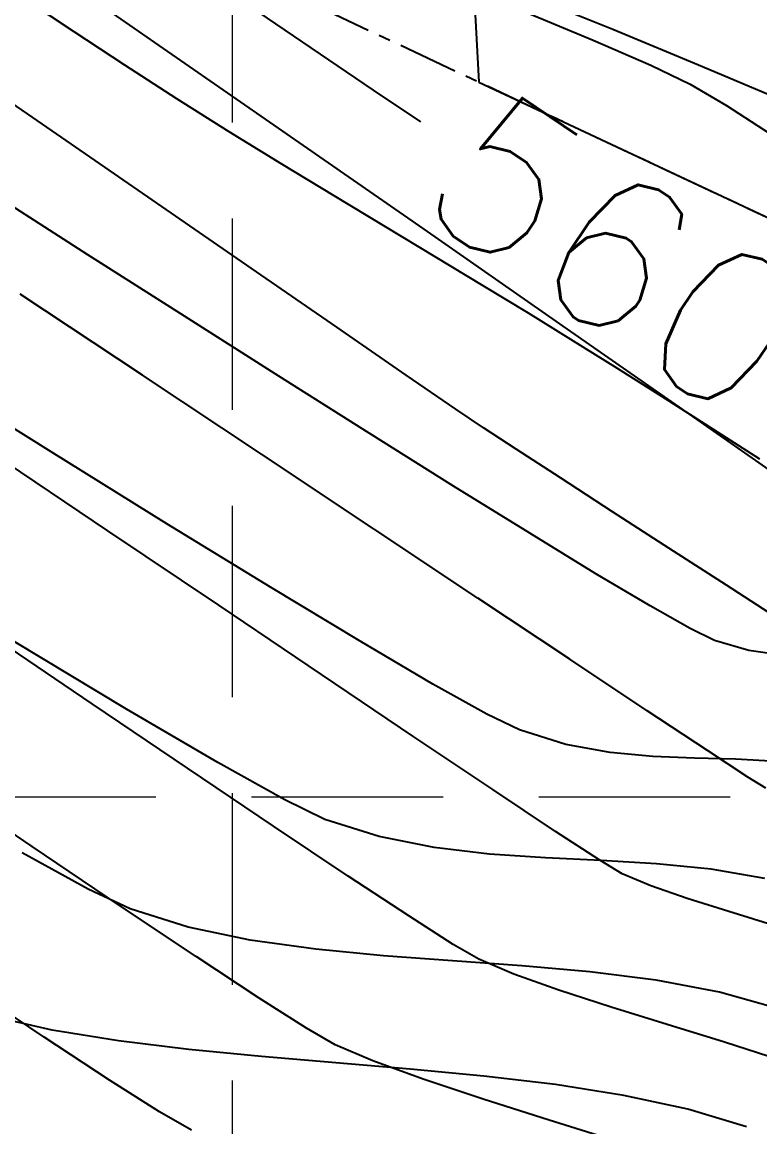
# Model space of a CAD drawing. Header units: inches. Extents: x 2547543 to 2548696, y 7125653 to 7126375.
# Drawn here: x 2547971.19 to 2547986.61, y 7125791.41 to 7125814.47 of the extents above; entities that cross this region are included whole.
import ezdxf

# ---------------------------------------------------------------- set-up
doc = ezdxf.new("R2010")
doc.units = ezdxf.units.IN
doc.header["$MEASUREMENT"] = 0
doc.linetypes.add('CENTER', pattern=[2, 1.25, -0.25, 0.25, -0.25])
doc.linetypes.add('HIDDEN', pattern=[0.375, 0.25, -0.125])
for name, color, linetype in [('CONT-MJR', 6, 'Continuous'), ('CONT-MNR', 14, 'Continuous'), ('GRID', 254, 'HIDDEN'), ('V-AREA', 6, 'Continuous'), ('V-CREEK-CNTR-E', 2, 'CENTER'), ('V-TOPO-MAJR-E', 6, 'Continuous'), ('V-TOPO-MINR-E', 14, 'Continuous')]:
    doc.layers.add(name, color=color, linetype=linetype)
doc.styles.add('L100', font='simplex', dxfattribs={"height": 4})

msp = doc.modelspace()

# ---------------------------------------------------------------- linework, layer by layer
at = {"layer": 'CONT-MJR', "color": 35, "extrusion": (-0.3753575589201854, -0.9268800909295007, 0), "elevation": -7561180.30742601}
msp.add_lwpolyline([(-313055.3481615791, 560), (-313053.0580327245, 560)], dxfattribs=at)
at = {"layer": 'CONT-MJR', "color": 35, "extrusion": (-0.5544720805100275, -0.8322023263214792, 0), "elevation": -7342898.706564736}
msp.add_lwpolyline([(-1830636.603407301, 560), (-1830637.86635188, 560)], dxfattribs=at)
at = {"layer": 'CONT-MJR', "color": 35}
for points, elevation in [([(2547973.341042203, 7125813.570751992), (2547972.28279853, 7125814.271695206)], 560), ([(2547985.408263578, 7125813.549050272), (2547986.961827983, 7125812.889331177)], 560), ([(2547977.711995798, 7125810.843148593), (2547976.620670343, 7125811.507088182)], 560), ([(2547978.783954475, 7125810.196629713), (2547977.711995798, 7125810.843148593)], 560), ([(2547980.825551935, 7125808.968925762), (2547979.825491483, 7125809.570799462)], 560), ([(2547981.77308094, 7125808.394276533), (2547980.825551935, 7125808.968925762)], 560), ([(2547982.657023609, 7125807.850119697), (2547981.77308094, 7125808.394276533)], 560), ([(2547986.606867425, 7125805.345228381), (2547985.637475788, 7125805.964278169)], 560), ([(2547976.194153431, 7125792.876024481), (2547974.674172072, 7125793.023306157)], 565), ([(2547979.300609291, 7125792.614022147), (2547977.7443565, 7125792.744891812)], 565)]:
    msp.add_lwpolyline(points, dxfattribs=dict(at, elevation=elevation))
at = {"layer": 'CONT-MJR', "color": 35, "extrusion": (-0.3818111298727861, -0.9242403697660401, 0), "elevation": -7558813.73708657}
msp.add_lwpolyline([(-365765.9724221523, 560), (-365763.9465336883, 560)], dxfattribs=at)
at = {"layer": 'CONT-MJR', "color": 35, "extrusion": (0.5409322533871496, 0.841066166984204, 0), "elevation": 7371561.66753675}
msp.add_lwpolyline([(1711566.932749257, 560.0000000000009), (1711568.220515305, 560.0000000000009)], dxfattribs=at)
at = {"layer": 'CONT-MJR', "color": 35, "extrusion": (-0.531895274902624, -0.846810141965873, 0), "elevation": -7389466.168359903}
msp.add_lwpolyline([(-1632534.318449557, 560), (-1632535.613774552, 560)], dxfattribs=at)
at = {"layer": 'CONT-MJR', "color": 35, "extrusion": (-0.524878990117157, -0.8511768592564023, 0), "elevation": -7402705.253756024}
msp.add_lwpolyline([(-1571410.010164737, 560), (-1571411.302067038, 560)], dxfattribs=at)
at = {"layer": 'CONT-MJR', "color": 35, "extrusion": (0.5150451374188787, 0.8571630570790882, 0), "elevation": 7420305.335230689}
msp.add_lwpolyline([(1486079.393019048, 560.0000000000005), (1486080.608116923, 560.0000000000005)], dxfattribs=at)
at = {"layer": 'CONT-MJR', "color": 35, "extrusion": (0.5311182619810474, 0.8472976996252447, 0), "elevation": 7390960.719734166}
msp.add_lwpolyline([(1625745.690444193, 560.0000000000005), (1625746.836585355, 560.0000000000005)], dxfattribs=at)
at = {"layer": 'CONT-MJR', "color": 35, "extrusion": (-0.5352699781123758, -0.8446810347886218, 0), "elevation": -7382893.375224416}
msp.add_lwpolyline([(-1661996.048738186, 560), (-1661997.238481042, 560)], dxfattribs=at)
at = {"layer": 'CONT-MJR', "color": 35, "extrusion": (-0.5375463412343516, -0.8432342088800491, 0), "elevation": -7378383.711863628}
msp.add_lwpolyline([(-1681902.271189029, 560.0000000000009), (-1681903.462288928, 560.0000000000009)], dxfattribs=at)
at = {"layer": 'CONT-MJR', "color": 35, "extrusion": (-0.2210158885935463, -0.975270207167842, 0), "elevation": -7512716.290829275}
msp.add_lwpolyline([(910047.4394383361, 565.0000000000009), (910046.1225886119, 565.0000000000009)], dxfattribs=at)
at = {"layer": 'CONT-MJR', "color": 35, "extrusion": (-0.1616759777920879, -0.9868438975871373, 0), "elevation": -7443991.597362182}
msp.add_lwpolyline([(1362382.228528782, 565), (1362380.823015731, 565)], dxfattribs=at)
at = {"layer": 'CONT-MJR', "color": 35, "extrusion": (-0.1214457509636276, -0.9925980705063256, 0), "elevation": -7382489.103502259}
msp.add_lwpolyline([(1663717.460355388, 565), (1663715.983838653, 565)], dxfattribs=at)
at = {"layer": 'CONT-MJR', "color": 35, "extrusion": (-0.08428960662606996, -0.996441298930761, 0), "elevation": -7315202.220395185}
msp.add_lwpolyline([(1938279.985867427, 565.0000000000005), (1938278.430127947, 565.0000000000005)], dxfattribs=at)
at = {"layer": 'CONT-MJR', "color": 35, "extrusion": (-0.09481168658092576, -0.9954952255474059, 0), "elevation": -7335270.740364077}
msp.add_lwpolyline([(1860894.357679634, 565.0000000000009), (1860892.812588824, 565.0000000000009)], dxfattribs=at)
at = {"layer": 'CONT-MJR', "color": 35, "extrusion": (-0.118164402130908, -0.9929940453341326, 0), "elevation": -7376950.120994296}
msp.add_lwpolyline([(1688116.300249527, 565.0000000000009), (1688114.793859557, 565.0000000000009)], dxfattribs=at)
at = {"layer": 'CONT-MJR', "color": 35, "extrusion": (-0.1557647901029434, -0.9877941739877726, 0), "elevation": -7435702.042173816}
msp.add_lwpolyline([(1406936.0122548, 565), (1406934.565222548, 565)], dxfattribs=at)
at = {"layer": 'CONT-MJR', "color": 35, "extrusion": (0.2107901538790853, 0.9775313350617624, 0), "elevation": 7502774.919506234}
msp.add_lwpolyline([(-988688.5342800682, 565), (-988687.164777372, 565)], dxfattribs=at)
at = {"layer": 'CONT-MJR', "color": 35, "extrusion": (0.2878275424365301, 0.9576822572309397, 0), "elevation": 7557624.642342607}
msp.add_lwpolyline([(-389162.2678840023, 565.0000000000009), (-389160.9898801851, 565.0000000000009)], dxfattribs=at)
at = {"layer": 'CONT-MNR', "color": 35, "extrusion": (-0.5376908291285484, -0.8431420830862698, 0), "elevation": -7378091.447224145}
msp.add_lwpolyline([(-1683179.581950015, 561), (-1683181.978614815, 561)], dxfattribs=at)
at = {"layer": 'CONT-MNR', "color": 35, "extrusion": (-0.5368710710146308, -0.8436643011930772, 0), "elevation": -7379723.952844568}
msp.add_lwpolyline([(-1676005.152933338, 561), (-1676007.544287215, 561)], dxfattribs=at)
at = {"layer": 'CONT-MNR', "color": 35, "extrusion": (0.5355847438067403, 0.8444814871869416, 0), "elevation": 7382269.534574129}
msp.add_lwpolyline([(1664754.526322972, 561.0000000000009), (1664756.862651613, 561.0000000000009)], dxfattribs=at)
at = {"layer": 'CONT-MNR', "color": 35, "extrusion": (-0.5298288168466002, -0.8481046072501505, 0), "elevation": -7393417.358062266}
msp.add_lwpolyline([(-1614510.475774125, 562.0000000000009), (-1614513.565085815, 562.0000000000009)], dxfattribs=at)
at = {"layer": 'CONT-MNR', "color": 35}
for points, elevation in [([(2547978.446384883, 7125805.890829345), (2547976.55919677, 7125807.081853809)], 561), ([(2547981.798228355, 7125803.80053606), (2547980.206490264, 7125804.787813171)], 561), ([(2547984.31146443, 7125802.284122122), (2547983.180314597, 7125802.956728785)], 561), ([(2547985.150393296, 7125801.810446845), (2547984.31146443, 7125802.284122122)], 561), ([(2547986.37526119, 7125801.352593674), (2547985.655816635, 7125801.563433727)], 561), ([(2547979.775471421, 7125800.653169283), (2547978.253125507, 7125801.54614198)], 562), ([(2547987.056452622, 7125801.255895806), (2547986.37526119, 7125801.352593674)], 561), ([(2547980.902789025, 7125800.025680562), (2547979.775471421, 7125800.653169283)], 562), ([(2547975.279896931, 7125799.014590668), (2547973.375319656, 7125800.131348319)], 563), ([(2547981.586838347, 7125799.69548604), (2547980.902789025, 7125800.025680562)], 562), ([(2547982.554119216, 7125799.393961099), (2547981.586838347, 7125799.69548604)], 562), ([(2547983.478839616, 7125799.222443967), (2547982.554119216, 7125799.393961099)], 562), ([(2547984.370884186, 7125799.140894428), (2547983.478839616, 7125799.222443967)], 562), ([(2547985.24013757, 7125799.109272266), (2547984.370884186, 7125799.140894428)], 562), ([(2547986.096484409, 7125799.087537264), (2547985.24013757, 7125799.109272266)], 562), ([(2547976.681419784, 7125798.233159479), (2547975.279896931, 7125799.014590668)], 563), ([(2547978.649073034, 7125797.472576163), (2547977.51786006, 7125797.827538353)], 563), ([(2547980.96025095, 7125797.104433324), (2547979.798749649, 7125797.242834146)], 563), ([(2547983.292171794, 7125796.966139346), (2547982.126937984, 7125797.023494719)], 563), ([(2547975.960081956, 7125795.305918737), (2547974.659427857, 7125795.578730524)], 564), ([(2547977.329129099, 7125795.114993125), (2547975.960081956, 7125795.305918737)], 564), ([(2547983.054948627, 7125794.646908814), (2547981.629479048, 7125794.771911532)], 564), ([(2547987.003406523, 7125793.873703581), (2547985.763627338, 7125794.223967019)], 564)]:
    msp.add_lwpolyline(points, dxfattribs=dict(at, elevation=elevation))
at = {"layer": 'CONT-MNR', "color": 35, "extrusion": (-0.5310199340973922, -0.8473593273170487, 0), "elevation": -7391145.432925892}
msp.add_lwpolyline([(-1624889.595026687, 561), (-1624891.672191975, 561)], dxfattribs=at)
at = {"layer": 'CONT-MNR', "color": 35, "extrusion": (-0.526789550794981, -0.8499957465618414, 0), "elevation": -7399149.284783407}
msp.add_lwpolyline([(-1588031.842685501, 562), (-1588034.687395077, 562)], dxfattribs=at)
at = {"layer": 'CONT-MNR', "color": 35, "extrusion": (-0.5225421287561746, -0.8526134667450225, 0), "elevation": -7406980.323898338}
msp.add_lwpolyline([(-1551093.119796079, 562), (-1551095.662193914, 562)], dxfattribs=at)
at = {"layer": 'CONT-MNR', "color": 35, "extrusion": (-0.5210898172364804, -0.8535018467305455, 0), "elevation": -7409614.072757762}
msp.add_lwpolyline([(-1538475.010548098, 561.0000000000009), (-1538476.629860636, 561.0000000000009)], dxfattribs=at)
at = {"layer": 'CONT-MNR', "color": 35, "extrusion": (-0.5162351659435632, -0.8564468771869168, 0), "elevation": -7418226.457969839}
msp.add_lwpolyline([(-1496381.325623989, 562), (-1496383.508052703, 562)], dxfattribs=at)
at = {"layer": 'CONT-MNR', "color": 35, "extrusion": (-0.4390914265397751, -0.898442384985963, 0), "elevation": -7520920.808003512}
msp.add_lwpolyline([(-839660.0642055548, 561), (-839660.6267606472, 561)], dxfattribs=at)
at = {"layer": 'CONT-MNR', "color": 35, "extrusion": (0.5156336914230703, 0.8568091364297058, 0), "elevation": 7419271.574075015}
msp.add_lwpolyline([(1491175.758716616, 563.0000000000009), (1491178.496319944, 563.0000000000009)], dxfattribs=at)
at = {"layer": 'CONT-MNR', "color": 35, "extrusion": (-0.06069480868895515, -0.99815637061445, 0), "elevation": -7267311.283612192}
msp.add_lwpolyline([(2110790.39697001, 562), (2110789.542068952, 562)], dxfattribs=at)
at = {"layer": 'CONT-MNR', "color": 35, "extrusion": (-0.4363382407412307, -0.8997827180307744, 0), "elevation": -7523449.764991516}
msp.add_lwpolyline([(-816631.951444339, 563.0000000000009), (-816632.8810468516, 563.0000000000009)], dxfattribs=at)
at = {"layer": 'CONT-MNR', "color": 35, "extrusion": (-0.1959575941919413, -0.9806123705514359, 0), "elevation": -7486940.917777129}
msp.add_lwpolyline([(1102226.426163716, 563.0000000000009), (1102225.253756912, 563.0000000000009)], dxfattribs=at)
at = {"layer": 'CONT-MNR', "color": 35, "extrusion": (-0.4792223409940652, -0.8776935387093653, 0), "elevation": -7475310.81619578}
msp.add_lwpolyline([(-1178501.756360206, 564.0000000000009), (-1178503.328657849, 564.0000000000009)], dxfattribs=at)
at = {"layer": 'CONT-MNR', "color": 35, "extrusion": (-0.06920839151308146, -0.9976022246086724, 0), "elevation": -7285052.707357647}
msp.add_lwpolyline([(2048707.687851696, 563), (2048706.518360486, 563)], dxfattribs=at)
at = {"layer": 'CONT-MNR', "color": 35, "extrusion": (-0.0583643297469584, -0.9982953495900841, 0), "elevation": -7262361.310474095}
msp.add_lwpolyline([(2127748.666684224, 563), (2127747.507566702, 563)], dxfattribs=at)
at = {"layer": 'CONT-MNR', "color": 35, "extrusion": (-0.09742025693771293, -0.9952433338325809, 0), "elevation": -7340127.161190703}
msp.add_lwpolyline([(1841668.721022119, 563), (1841667.573151584, 563)], dxfattribs=at)
at = {"layer": 'CONT-MNR', "color": 35, "extrusion": (-0.1669993917775881, -0.9859569986292079, 0), "elevation": -7451241.256695259}
msp.add_lwpolyline([(1322201.634270679, 563.0000000000009), (1322200.497263276, 563.0000000000009)], dxfattribs=at)
at = {"layer": 'CONT-MNR', "color": 35, "extrusion": (-0.4271177380445859, -0.9041960173810082, 0), "elevation": -7531400.983415605}
msp.add_lwpolyline([(-739686.4071561643, 564), (-739687.3768586973, 564)], dxfattribs=at)
at = {"layer": 'CONT-MNR', "color": 35, "extrusion": (-0.3001154547713093, -0.9539028848931165, 0), "elevation": -7562003.533369624}
msp.add_lwpolyline([(291958.9975446924, 564), (291957.7284992752, 564)], dxfattribs=at)
at = {"layer": 'CONT-MNR', "color": 35, "extrusion": (-0.09506736844983887, -0.9954708410877853, 0), "elevation": -7335750.75609159}
msp.add_lwpolyline([(1859007.967372069, 564), (1859006.54520564, 564)], dxfattribs=at)
at = {"layer": 'CONT-MNR', "color": 35, "extrusion": (-0.07312959124388527, -0.9973224467966728, 0), "elevation": -7293047.928726415}
msp.add_lwpolyline([(2020051.366600317, 564), (2020049.922044134, 564)], dxfattribs=at)
at = {"layer": 'CONT-MNR', "color": 35, "extrusion": (-0.07062972709574543, -0.9975026023276232, 0), "elevation": -7287962.075769404}
msp.add_lwpolyline([(2038325.366007926, 564), (2038323.918456385, 564)], dxfattribs=at)
at = {"layer": 'CONT-MNR', "color": 35, "extrusion": (-0.1245752565302756, -0.992210161941721, 0), "elevation": -7387701.503277864}
msp.add_lwpolyline([(1640438.379618251, 564.0000000000009), (1640436.983454607, 564.0000000000009)], dxfattribs=at)
at = {"layer": 'CONT-MNR', "color": 35, "extrusion": (-0.1849187506354041, -0.9827538123372718, 0), "elevation": -7474071.783581269}
msp.add_lwpolyline([(1186349.757804902, 564.0000000000009), (1186348.411189971, 564.0000000000009)], dxfattribs=at)
at = {"layer": 'GRID', "color": 252, "linetype": 'HIDDEN', "lineweight": 0, "ltscale": 16}
for p, q in [((2547975.583313596, 7126356.376313465), (2547975.583313596, 7125726.296813901)), ((2547561.986892405, 7125798.2968139), (2548677.986892388, 7125798.2968139))]:
    msp.add_line(p, q, dxfattribs=at)
at = {"layer": 'V-AREA', "color": 7}
for p, q in [((2547975.737416676, 7125900.366204984), (2547980.736720876, 7125813.222181662)), ((2547980.736720876, 7125813.222181662), (2547990.823800004, 7125808.490599999))]:
    msp.add_line(p, q, dxfattribs=at)
at = {"layer": 'V-CREEK-CNTR-E', "color": 5}
msp.add_line((2547924.7817, 7125839.4692), (2547990.8238, 7125808.4906), dxfattribs=at)
at = {"layer": 'V-TOPO-MAJR-E', "color": 35, "extrusion": (-0.5640350460577339, -0.8257508503287478, 0), "elevation": -7321295.367956763}
msp.add_lwpolyline([(-1915215.314855988, 560), (-1915217.536150482, 560)], dxfattribs=at)
at = {"layer": 'V-TOPO-MAJR-E', "color": 35}
for points, elevation in [([(2547981.633835478, 7125814.712804862), (2547983.123009665, 7125814.097353064)], 560), ([(2547984.327205392, 7125813.57319384), (2547985.150884939, 7125813.177587604)], 560), ([(2547979.520121502, 7125812.389600878), (2547978.535991143, 7125813.052488836)], 560), ([(2547980.197518959, 7125795.219135911), (2547979.271837066, 7125795.810897814)], 565), ([(2547982.408761108, 7125794.26008858), (2547981.467197121, 7125794.59369206)], 565), ([(2547985.867937969, 7125793.176158722), (2547984.669908855, 7125793.547517497)], 565)]:
    msp.add_lwpolyline(points, dxfattribs=dict(at, elevation=elevation))
at = {"layer": 'V-TOPO-MAJR-E', "color": 35, "extrusion": (-0.5605715717282236, -0.8281059793107094, 0), "elevation": -7329252.728866635}
msp.add_lwpolyline([(-1884531.961865545, 560), (-1884534.426197887, 560)], dxfattribs=at)
at = {"layer": 'V-TOPO-MAJR-E', "color": 35, "extrusion": (-0.3991076514505309, -0.9169040748920476, 0), "elevation": -7550607.542946201}
msp.add_lwpolyline([(-507710.8208239386, 560), (-507709.5074960138, 560)], dxfattribs=at)
at = {"layer": 'V-TOPO-MAJR-E', "color": 35, "extrusion": (-0.5062496737544108, -0.8623869594466006, 0), "elevation": -7435125.011170879}
msp.add_lwpolyline([(-1410091.429401856, 560), (-1410090.547763352, 560)], dxfattribs=at)
at = {"layer": 'V-TOPO-MAJR-E', "color": 35, "extrusion": (0.5426824395805049, 0.839937955905644, 0), "elevation": 7367987.789965544}
msp.add_lwpolyline([(1726903.359064692, 560), (1726902.13180374, 560)], dxfattribs=at)
at = {"layer": 'V-TOPO-MAJR-E', "color": 35, "extrusion": (0.5591253581324649, 0.8290831284577217, 0), "elevation": 7332516.879874251}
msp.add_lwpolyline([(1871734.46864455, 565.0000000000009), (1871737.041399513, 565.0000000000009)], dxfattribs=at)
at = {"layer": 'V-TOPO-MAJR-E', "color": 35, "extrusion": (-0.5591458363950658, -0.8290693177545907, 0), "elevation": -7332470.645615756}
msp.add_lwpolyline([(-1871913.180544813, 565.0000000000009), (-1871915.581947052, 565.0000000000009)], dxfattribs=at)
at = {"layer": 'V-TOPO-MAJR-E', "color": 35, "extrusion": (-0.5581284001528618, -0.8297545956141532, 0), "elevation": -7334761.3960797}
msp.add_lwpolyline([(-1862914.895593825, 565), (-1862917.063879403, 565)], dxfattribs=at)
at = {"layer": 'V-TOPO-MAJR-E', "color": 35, "extrusion": (-0.5555812926412198, -0.8314622223932434, 0), "elevation": -7340439.629082154}
msp.add_lwpolyline([(-1840411.856548446, 565), (-1840413.729965798, 565)], dxfattribs=at)
at = {"layer": 'V-TOPO-MAJR-E', "color": 35, "extrusion": (0.5502871332932213, 0.8349754912163163, 0), "elevation": 7351985.066701344}
msp.add_lwpolyline([(1793733.505100658, 565.0000000000009), (1793735.02193729, 565.0000000000009)], dxfattribs=at)
at = {"layer": 'V-TOPO-MAJR-E', "color": 35, "extrusion": (0.503701513774457, 0.8638777604622776, 0), "elevation": 7439237.497977578}
msp.add_lwpolyline([(1388129.792508088, 565.0000000000005), (1388130.411990637, 565.0000000000005)], dxfattribs=at)
at = {"layer": 'V-TOPO-MAJR-E', "color": 35, "extrusion": (-0.3924534547536048, -0.9197718661994182, 0), "elevation": -7554069.521043542}
msp.add_lwpolyline([(-452981.0370335812, 565.0000000000009), (-452981.8356239614, 565.0000000000009)], dxfattribs=at)
at = {"layer": 'V-TOPO-MAJR-E', "color": 35, "extrusion": (-0.3062736402881974, -0.9519435157952472, 0), "elevation": -7563733.488503871}
msp.add_lwpolyline([(243093.5271444637, 565), (243092.3843984203, 565)], dxfattribs=at)
at = {"layer": 'V-TOPO-MAJR-E', "color": 35, "extrusion": (-0.2952439432400714, -0.9554219036530688, 0), "elevation": -7560416.277467069}
msp.add_lwpolyline([(330552.978119432, 565.0000000000009), (330551.7500566705, 565.0000000000009)], dxfattribs=at)
at = {"layer": 'V-TOPO-MAJR-E', "color": 35, "extrusion": (-0.3081211035931896, -0.951347142488227, 0), "elevation": -7564191.193669605}
msp.add_lwpolyline([(228413.0385351279, 565), (228411.8171483264, 565)], dxfattribs=at)
at = {"layer": 'V-TOPO-MINR-E', "color": 35, "extrusion": (-0.5695284967306299, -0.8219715879589445, 0), "elevation": -7308360.472595467}
msp.add_lwpolyline([(-1963992.700565884, 561), (-1963996.690419128, 561)], dxfattribs=at)
at = {"layer": 'V-TOPO-MINR-E', "color": 35, "extrusion": (0.569822633668396, 0.821767708150675, 0), "elevation": 7307657.11598693}
msp.add_lwpolyline([(1966604.262964633, 561), (1966608.146133205, 561)], dxfattribs=at)
at = {"layer": 'V-TOPO-MINR-E', "color": 35, "extrusion": (-0.5657095139332062, -0.8246045996994291, 0), "elevation": -7317389.417183873}
msp.add_lwpolyline([(-1930070.719012783, 562.0000000000009), (-1930073.68486373, 562.0000000000009)], dxfattribs=at)
at = {"layer": 'V-TOPO-MINR-E', "color": 35, "extrusion": (-0.5668591108114892, -0.8238147537462581, 0), "elevation": -7314690.263362243}
msp.add_lwpolyline([(-1940272.257046409, 562), (-1940275.035704639, 562)], dxfattribs=at)
at = {"layer": 'V-TOPO-MINR-E', "color": 35, "extrusion": (-0.5701925998769862, -0.8215110462102888, 0), "elevation": -7306770.856407495}
msp.add_lwpolyline([(-1969890.8366592, 561.0000000000009), (-1969894.541314128, 561.0000000000009)], dxfattribs=at)
at = {"layer": 'V-TOPO-MINR-E', "color": 35, "extrusion": (-0.5676276984903288, -0.8232853672370064, 0), "elevation": -7312876.296626943}
msp.add_lwpolyline([(-1947095.415563409, 562.0000000000009), (-1947097.930413917, 562.0000000000009)], dxfattribs=at)
at = {"layer": 'V-TOPO-MINR-E', "color": 35, "extrusion": (-0.5706731543263308, -0.82117729567447, 0), "elevation": -7305617.056380776}
msp.add_lwpolyline([(-1974162.111671509, 561), (-1974165.565984291, 561)], dxfattribs=at)
at = {"layer": 'V-TOPO-MINR-E', "color": 35, "extrusion": (-0.5679589491050183, -0.823056882682797, 0), "elevation": -7312092.177865932}
msp.add_lwpolyline([(-1950035.843018199, 562.0000000000009), (-1950038.017441741, 562.0000000000009)], dxfattribs=at)
at = {"layer": 'V-TOPO-MINR-E', "color": 35, "extrusion": (-0.5515015085180104, -0.8341738944023357, 0), "elevation": -7349373.604396358}
msp.add_lwpolyline([(-1804440.212006614, 563.0000000000009), (-1804443.283076471, 563.0000000000009)], dxfattribs=at)
at = {"layer": 'V-TOPO-MINR-E', "color": 35, "extrusion": (0.5676425975853718, 0.8232750946108668, 0), "elevation": 7312841.057552282}
msp.add_lwpolyline([(1947223.826279623, 562), (1947225.583655224, 562)], dxfattribs=at)
at = {"layer": 'V-TOPO-MINR-E', "color": 35}
for points, elevation in [([(2547984.99640704, 7125806.387543579), (2547982.42577965, 7125808.177011156)], 561), ([(2547980.830402737, 7125806.001130015), (2547980.255656577, 7125806.389127451)], 562), ([(2547981.516896279, 7125805.554078227), (2547980.830402737, 7125806.001130015)], 562), ([(2547972.986638201, 7125803.85458303), (2547970.562467887, 7125805.479686828)], 564), ([(2547984.704730087, 7125803.489676293), (2547983.525471692, 7125804.252177523)], 562), ([(2547977.45034195, 7125800.850792529), (2547975.301409021, 7125802.297951921)], 564), ([(2547982.632890561, 7125801.170893255), (2547980.713721549, 7125802.447881372)], 563), ([(2547979.376998589, 7125799.554103885), (2547977.45034195, 7125800.850792529)], 564), ([(2547973.228786358, 7125796.032175127), (2547971.405417835, 7125797.260981726)], 566), ([(2547983.732094311, 7125796.692037348), (2547983.2589268, 7125796.976852718)], 564), ([(2547984.324660983, 7125796.442445595), (2547983.732094311, 7125796.692037348)], 564), ([(2547985.084997266, 7125796.179418975), (2547984.324660983, 7125796.442445595)], 564), ([(2547976.144185671, 7125794.096782388), (2547974.825936137, 7125794.9642179)], 566), ([(2547973.016031941, 7125792.383342054), (2547971.650575206, 7125793.281447694)], 567), ([(2547974.062364393, 7125791.720995273), (2547973.016031941, 7125792.383342054)], 567), ([(2547974.733839848, 7125791.337230147), (2547974.062364393, 7125791.720995273)], 567), ([(2547983.652500299, 7125791.092628417), (2547982.206213395, 7125791.549307503)], 566)]:
    msp.add_lwpolyline(points, dxfattribs=dict(at, elevation=elevation))
at = {"layer": 'V-TOPO-MINR-E', "color": 35, "extrusion": (-0.5526652729889006, -0.8334033213469358, 0), "elevation": -7346847.89072434}
msp.add_lwpolyline([(-1814693.390507917, 563), (-1814696.373023223, 563)], dxfattribs=at)
at = {"layer": 'V-TOPO-MINR-E', "color": 35, "extrusion": (-0.5659785643528563, -0.8244199565106849, 0), "elevation": -7316759.200523946}
msp.add_lwpolyline([(-1932447.898416287, 562), (-1932449.16212603, 562)], dxfattribs=at)
at = {"layer": 'V-TOPO-MINR-E', "color": 35, "extrusion": (0.5722552157120091, 0.8200755868152656, 0), "elevation": 7301797.55854664}
msp.add_lwpolyline([(1988236.842153869, 561.0000000000005), (1988239.580300767, 561.0000000000005)], dxfattribs=at)
at = {"layer": 'V-TOPO-MINR-E', "color": 35, "extrusion": (-0.5443303321696266, -0.8388709611615508, 0), "elevation": -7364574.97965414}
msp.add_lwpolyline([(-1741363.30083958, 562), (-1741364.400126924, 562)], dxfattribs=at)
at = {"layer": 'V-TOPO-MINR-E', "color": 35, "extrusion": (-0.5534736053211258, -0.8328667169558612, 0), "elevation": -7345083.763770236}
msp.add_lwpolyline([(-1821817.839309765, 563), (-1821820.664662872, 563)], dxfattribs=at)
at = {"layer": 'V-TOPO-MINR-E', "color": 35, "extrusion": (-0.5435511688851555, -0.8393760342084955, 0), "elevation": -7366188.737309062}
msp.add_lwpolyline([(-1734522.923678895, 562.0000000000009), (-1734524.217991738, 562.0000000000009)], dxfattribs=at)
at = {"layer": 'V-TOPO-MINR-E', "color": 35, "extrusion": (-0.5539268932658971, -0.8325653109016683, 0), "elevation": -7344090.971297425}
msp.add_lwpolyline([(-1825813.256890416, 563), (-1825815.856469679, 563)], dxfattribs=at)
at = {"layer": 'V-TOPO-MINR-E', "color": 35, "extrusion": (-0.5580339483890645, -0.8298181200994053, 0), "elevation": -7334976.58492958}
msp.add_lwpolyline([(-1862083.51709103, 564), (-1862086.306582805, 564)], dxfattribs=at)
at = {"layer": 'V-TOPO-MINR-E', "color": 35, "extrusion": (-0.5424552275247032, -0.8400847136635224, 0), "elevation": -7368446.206981061}
msp.add_lwpolyline([(-1724904.922947903, 562), (-1724906.352196468, 562)], dxfattribs=at)
at = {"layer": 'V-TOPO-MINR-E', "color": 35, "extrusion": (0.541888763091975, 0.8404502177015897, 0), "elevation": 7369607.373257121}
msp.add_lwpolyline([(1719935.740859644, 562), (1719937.110018203, 562)], dxfattribs=at)
at = {"layer": 'V-TOPO-MINR-E', "color": 35, "extrusion": (-0.5533918219017419, -0.8329210595562289, 0), "elevation": -7345262.612836731}
msp.add_lwpolyline([(-1821089.755961987, 563), (-1821091.698152109, 563)], dxfattribs=at)
at = {"layer": 'V-TOPO-MINR-E', "color": 35, "extrusion": (0.5517016364944756, 0.8340415482991946, 0), "elevation": 7348940.425830763}
msp.add_lwpolyline([(1806189.334375443, 563.0000000000009), (1806190.844954431, 563.0000000000009)], dxfattribs=at)
at = {"layer": 'V-TOPO-MINR-E', "color": 35, "extrusion": (0.5569976603676694, 0.8305140614974214, 0), "elevation": 7337295.280748621}
msp.add_lwpolyline([(1852918.99463879, 564), (1852920.978882079, 564)], dxfattribs=at)
at = {"layer": 'V-TOPO-MINR-E', "color": 35, "extrusion": (-0.5471011448620959, -0.837066507089242, 0), "elevation": -7358773.688926285}
msp.add_lwpolyline([(-1765698.592949489, 563.0000000000009), (-1765699.603326517, 563.0000000000009)], dxfattribs=at)
at = {"layer": 'V-TOPO-MINR-E', "color": 35, "extrusion": (-0.560063319144428, -0.8284498044836072, 0), "elevation": -7330390.670053544}
msp.add_lwpolyline([(-1880031.252887473, 566.0000000000009), (-1880033.663299975, 566.0000000000009)], dxfattribs=at)
at = {"layer": 'V-TOPO-MINR-E', "color": 35, "extrusion": (0.5273964922584368, 0.8496192911848794, 0), "elevation": 7398015.115652874}
msp.add_lwpolyline([(1593302.440520015, 563.0000000000005), (1593302.882238382, 563.0000000000005)], dxfattribs=at)
at = {"layer": 'V-TOPO-MINR-E', "color": 35, "extrusion": (-0.5536270713226276, -0.8327647122079143, 0), "elevation": -7344744.767160792}
msp.add_lwpolyline([(-1823164.664723389, 564), (-1823166.241145696, 564)], dxfattribs=at)
at = {"layer": 'V-TOPO-MINR-E', "color": 35, "extrusion": (-0.5453106620510816, -0.838234025707267, 0), "elevation": -7362527.924100373}
msp.add_lwpolyline([(-1749966.802524218, 564), (-1749967.901498205, 564)], dxfattribs=at)
at = {"layer": 'V-TOPO-MINR-E', "color": 35, "extrusion": (0.5558493797996311, 0.8312830245929275, 0), "elevation": 7339842.617225787}
msp.add_lwpolyline([(1842780.491549023, 566.0000000000009), (1842782.412855886, 566.0000000000009)], dxfattribs=at)
at = {"layer": 'V-TOPO-MINR-E', "color": 35, "extrusion": (-0.3002974490004605, -0.953845607068469, 0), "elevation": -7562062.803719972}
msp.add_lwpolyline([(290526.8780205618, 564.0000000000009), (290525.9654238755, 564.0000000000009)], dxfattribs=at)
at = {"layer": 'V-TOPO-MINR-E', "color": 35, "extrusion": (0.2928244017953361, 0.9561662353969647, 0), "elevation": 7559557.908237799}
msp.add_lwpolyline([(-349692.1808838996, 564.0000000000009), (-349691.2155843426, 564.0000000000009)], dxfattribs=at)
at = {"layer": 'V-TOPO-MINR-E', "color": 35, "extrusion": (-0.5565149619793494, -0.8308375876747052, 0), "elevation": -7338361.246470944}
msp.add_lwpolyline([(-1848659.957470125, 567), (-1848661.917959555, 567)], dxfattribs=at)
at = {"layer": 'V-TOPO-MINR-E', "color": 35, "extrusion": (-0.5364870046833051, -0.8439085814268839, 0), "elevation": -7380474.877354376}
msp.add_lwpolyline([(-1672635.828459188, 566), (-1672636.997623491, 566)], dxfattribs=at)
at = {"layer": 'V-TOPO-MINR-E', "color": 35, "extrusion": (-0.4995433074390124, -0.8662889148505205, 0), "elevation": -7445820.815403044}
msp.add_lwpolyline([(-1352357.398765547, 566), (-1352358.094150808, 566)], dxfattribs=at)
at = {"layer": 'V-TOPO-MINR-E', "color": 35, "extrusion": (-0.3936412292061222, -0.9192641528250153, 0), "elevation": -7553475.264563651}
msp.add_lwpolyline([(-462740.5174257336, 566.0000000000005), (-462741.3712974885, 566.0000000000005)], dxfattribs=at)
at = {"layer": 'V-TOPO-MINR-E', "color": 35, "extrusion": (-0.3399649975785495, -0.9404380896270721, 0), "elevation": -7567590.465555416}
msp.add_lwpolyline([(-26302.95789792528, 566), (-26304.07719461108, 566)], dxfattribs=at)
at = {"layer": 'V-TOPO-MINR-E', "color": 35, "extrusion": (-0.3148996107519303, -0.9491249839448348, 0), "elevation": -7565625.377543582}
msp.add_lwpolyline([(174443.1336492761, 566), (174441.8144482854, 566)], dxfattribs=at)
at = {"layer": 'V-TOPO-MINR-E', "color": 35, "extrusion": (-0.3036157496647368, -0.9527945615690299, 0), "elevation": -7563022.96272663}
msp.add_lwpolyline([(264201.0458571371, 566), (264199.5940165236, 566)], dxfattribs=at)

# ---------------------------------------------------------------- texts
at = {"layer": 'V-TOPO-MAJR-E', "color": 35, "insert": (2547981.07636776, 7125813.270361708, 560), "char_height": 3.2, "width": 12.03809523809524, "attachment_point": 1, "rotation": 326.0833944512758, "style": 'L100'}
msp.add_mtext('\\Fsimplex.shx;\\W1.0000000000;\\T1.0000000000;\\o\\l560', dxfattribs=at)

doc.saveas('drawing.dxf')
